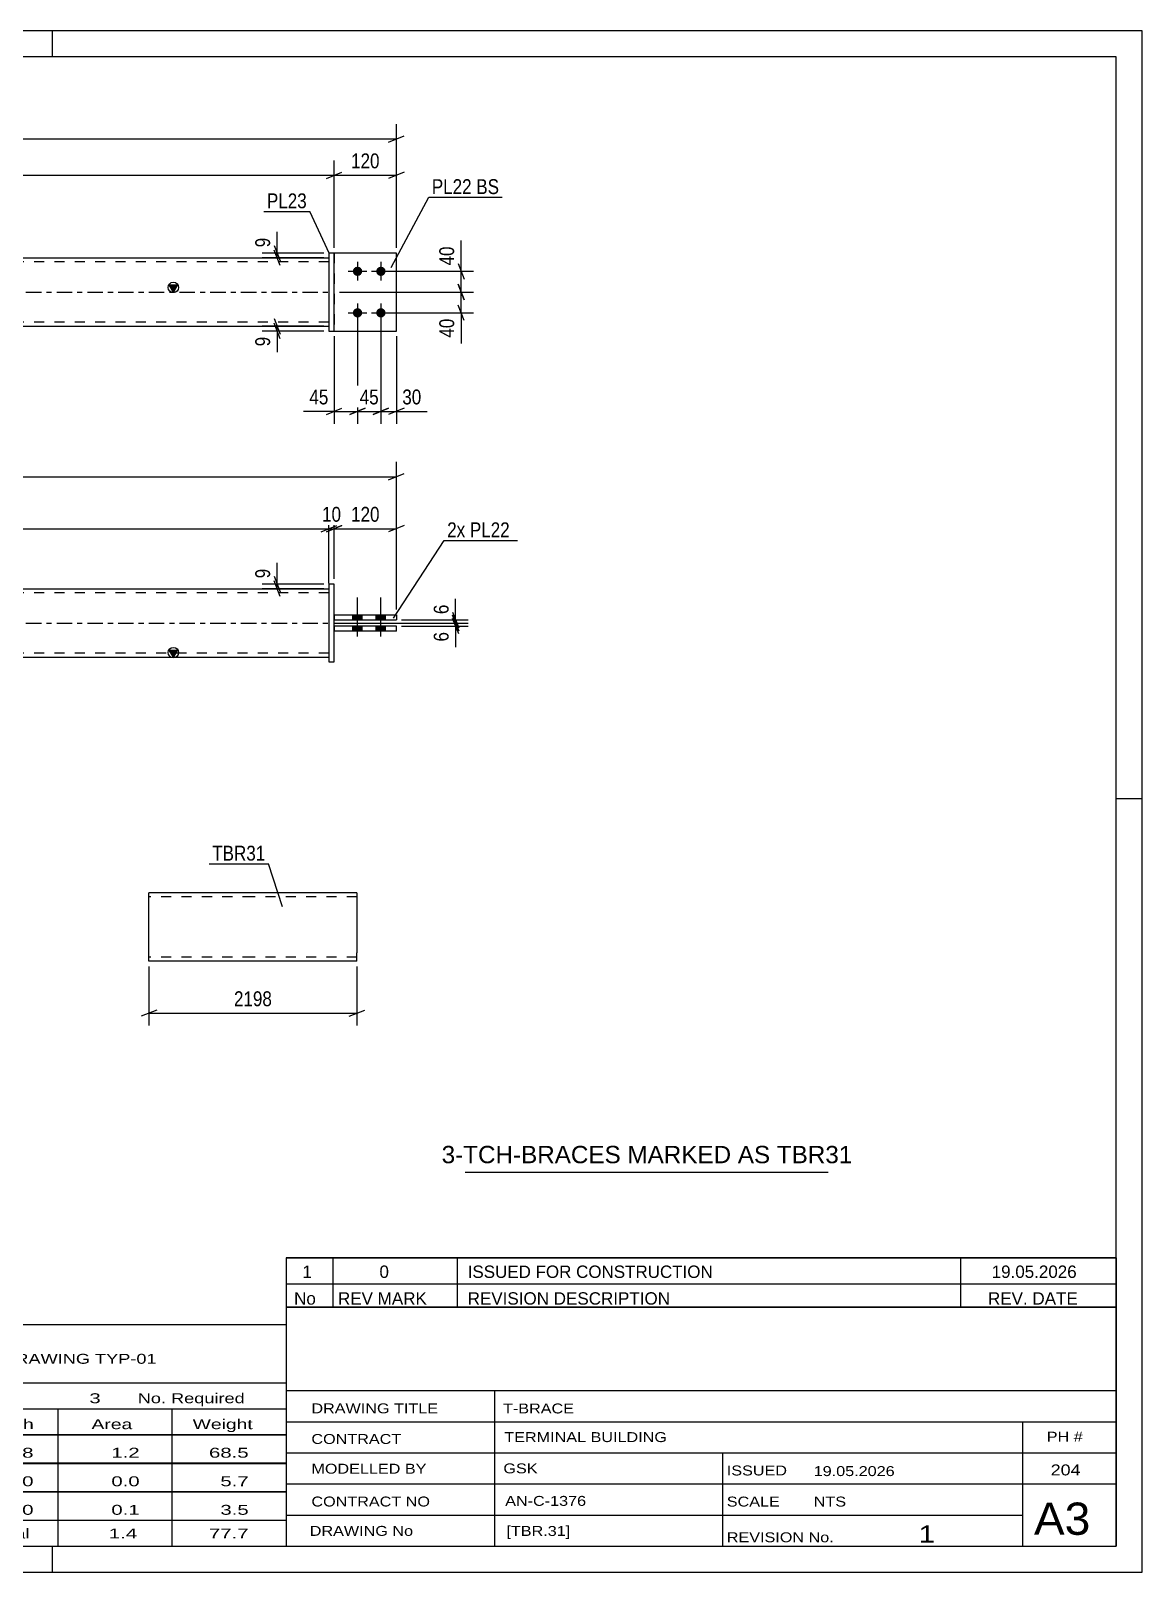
# Model space of a CAD drawing. Header units: millimetres. Extents: x 0 to 420, y 0 to 297.
# Drawn here: x 205.8 to 420, y 0 to 297 of the extents above; entities that cross this region are included whole.
import ezdxf

# ---------------------------------------------------------------- set-up
doc = ezdxf.new("R2010")
doc.units = ezdxf.units.MM
doc.linetypes.add('DXK_LINE_DOT2', pattern=[3.9198, 1.9599, -1.9599])
doc.linetypes.add('DXK_LINE_DOT3', pattern=[5.9187, 2.979, -0.9799, 0.9799, -0.9799])
doc.styles.add('Arial', font='arial.ttf', dxfattribs={"height": 0.2})
doc.styles.add('Arial Narrow', font='ARIALN.TTF', dxfattribs={"height": 0.2})

# ---------------------------------------------------------------- blocks, each defined once
blk = doc.blocks.new('Unknown-489683799-1163')
at = {"color": 5, "linetype": 'Continuous'}
for p, q in [((420, 297), (0, 297)), ((210, 292), (210, 297)), ((420, 0), (420, 297)), ((415, 292), (5, 292)), ((415, 5), (415, 292)), ((420, 149), (415, 149)), ((5, 5), (415, 5)), ((210, 0), (210, 5)), ((0, 0), (420, 0))]:
    blk.add_line(p, q, dxfattribs=at)
blk = doc.blocks.new('Unknown-489683799-3895')
at = {"color": 7, "linetype": 'Continuous'}
for p, q in [((255, 51.05), (255, 5)), ((255, 51.05), (415, 51.05)), ((415, 51), (415, 5)), ((255, 35), (415, 35)), ((295.14, 35), (295.14, 5)), ((255, 29), (415, 29)), ((397, 5.05), (397, 28.9)), ((255, 23), (415, 23)), ((339.14, 23), (339.14, 5)), ((255, 17), (415, 17)), ((255, 11), (397, 11)), ((255, 5), (415, 5))]:
    blk.add_line(p, q, dxfattribs=at)
at = {"color": 7, "style": 'Arial Narrow'}
for s, height, width, p in [('DRAWING TITLE', 1.9089, 1.425378, (259.88, 30.61)), ('T-BRACE', 1.909, 1.425378, (296.81, 30.59)), ('TERMINAL BUILDING', 1.9089, 1.425378, (297.06, 25.07)), ('CONTRACT', 1.909, 1.425378, (259.88, 24.71)), ('MODELLED BY', 1.9089, 1.425378, (259.88, 18.98)), ('GSK', 1.909, 1.425378, (296.88, 19.04)), ('ISSUED', 1.909, 1.425378, (339.94, 18.64)), ('19.05.2026', 1.909, 1.425378, (356.69, 18.52)), ('CONTRACT NO', 1.9089, 1.425378, (259.88, 12.66)), ('AN-C-1376', 1.909, 1.425378, (297.23, 12.78)), ('SCALE', 1.909, 1.425378, (339.94, 12.65)), ('A3', 6.204, 1.25, (399.14, 7.2)), ('DRAWING No', 1.909, 1.425378, (259.56, 7)), ('[TBR.31]', 1.909, 1.425378, (297.46, 6.99)), ('1', 3.34, 1.5, (376.91, 5.68)), ('REVISION No.', 1.9089, 1.425378, (339.94, 5.77))]:
    blk.add_text(s, height=height, dxfattribs=dict(at, width=width)).set_placement(p)
at = {"color": 7, "linetype": 'Continuous', "style": 'Arial Narrow'}
for s, height, width, p in [('PH #', 1.909, 1.43, (401.6, 25.15)), ('204', 2.1, 1.43, (402.37, 18.65)), ('NTS', 1.909, 1.425378, (356.7, 12.65))]:
    blk.add_text(s, height=height, dxfattribs=dict(at, width=width)).set_placement(p)
blk = doc.blocks.new('Unknown-489683799-3896')
at = {"color": 7, "linetype": 'Continuous'}
for p, q in [((95, 47.75), (255, 47.75)), ((95, 36.5), (95, 47.75)), ((255, 47.75), (255, 36.5)), ((95, 36.5), (255, 36.5)), ((95, 36.5), (95, 31.5)), ((255, 36.5), (255, 31.5)), ((95, 31.5), (255, 31.5)), ((95, 31.5), (95, 26.5)), ((119, 31.5), (119, 26.5)), ((154.5, 31.5), (154.5, 26.5)), ((180.5, 31.5), (180.5, 26.5)), ((193.5, 31.5), (193.5, 26.5)), ((211, 31.5), (211, 26.5)), ((233, 31.5), (233, 26.5)), ((255, 31.5), (255, 26.5)), ((95, 26.5), (255, 26.5)), ((95, 26.45), (95, 21.05)), ((95, 26.45), (255, 26.45)), ((119, 26.5), (119, 21)), ((154.5, 26.5), (154.5, 21)), ((180.5, 26.5), (180.5, 21)), ((193.5, 26.5), (193.5, 21)), ((211, 26.5), (211, 21)), ((233, 26.5), (233, 21)), ((255, 26.45), (255, 21.05)), ((95, 21.05), (255, 21.05)), ((95, 20.95), (95, 15.55)), ((95, 20.95), (255, 20.95)), ((119, 21), (119, 15.5)), ((154.5, 21), (154.5, 15.5)), ((180.5, 21), (180.5, 15.5)), ((193.5, 21), (193.5, 15.5)), ((211, 21), (211, 15.5)), ((233, 21), (233, 15.5)), ((255, 20.95), (255, 15.55)), ((95, 15.55), (255, 15.55)), ((95, 15.45), (95, 10.05)), ((95, 15.45), (255, 15.45)), ((119, 15.5), (119, 10)), ((154.5, 15.5), (154.5, 10)), ((180.5, 15.5), (180.5, 10)), ((193.5, 15.5), (193.5, 10)), ((211, 15.5), (211, 10)), ((233, 15.5), (233, 10)), ((255, 15.45), (255, 10.05)), ((95, 10.05), (255, 10.05)), ((95, 10), (255, 10)), ((95, 10), (95, 5)), ((211, 10), (211, 5)), ((233, 10), (233, 5)), ((255, 10), (255, 5)), ((95, 5), (255, 5))]:
    blk.add_line(p, q, dxfattribs=at)
at = {"color": 7, "style": 'Arial Narrow'}
for s, height, width, p in [('GENERAL NOTES & WELD DETAILS :', 2.8633, 1.4, (96.15, 40.06)), ('REFER TYP DRAWING TYP-01', 1.9089, 1.6, (179.7, 40.16)), ("MATERIAL LIST FOR ASSEMBLY MK'D", 1.9089, 1.6, (96.15, 32.56)), ('TBR31', 1.909, 1.794707, (188.68, 32.47)), ('3', 1.91, 1.794707, (217.08, 32.56)), ('No. Required', 1.9089, 1.6, (226.41, 32.56)), ('Mark', 1.909, 1.7, (96.34, 27.5)), ('Profile', 1.909, 1.7, (129.41, 27.5)), ('Material', 1.909, 1.7, (159.54, 27.56)), ('No.', 1.909, 1.7, (184.5, 27.56)), ('Length', 1.909, 1.7, (195, 27.56)), ('Area', 1.909, 1.7, (217.5, 27.56)), ('Weight', 1.909, 1.7, (237, 27.56))]:
    blk.add_text(s, height=height, dxfattribs=dict(at, width=width)).set_placement(p)
at = {"color": 7, "linetype": 'Continuous', "style": 'Arial Narrow'}
for s, height, width, p in [('TBR31', 1.909, 1.794707, (96.5, 22.06)), ('SHS132*8', 1.909, 1.794707, (121, 22.06)), ('E350', 1.909, 1.794707, (160.74, 22.06)), ('1', 1.91, 1.794707, (184.86, 22.06)), ('2198', 1.909, 1.794707, (197.58, 22.06)), ('1.2', 1.909, 1.794707, (221.32, 22.06)), ('68.5', 1.909, 1.794707, (240.14, 22.06)), ('PL22', 1.909, 1.794707, (96.5, 16.56)), ('PL10*120', 1.909, 1.794707, (121, 16.56)), ('E350', 1.909, 1.794707, (160.74, 16.56)), ('4', 1.91, 1.794707, (184.86, 16.56)), ('150', 1.909, 1.794707, (199.77, 16.56)), ('0.0', 1.909, 1.794707, (221.32, 16.56)), ('5.7', 1.909, 1.794707, (242.33, 16.56)), ('PL23', 1.909, 1.794707, (96.5, 11.06)), ('PL10*150', 1.909, 1.794707, (121, 11.06)), ('E350', 1.909, 1.794707, (160.74, 11.06)), ('2', 1.91, 1.794707, (184.86, 11.06)), ('150', 1.909, 1.794707, (199.77, 11.06)), ('0.1', 1.909, 1.794707, (221.32, 11.06)), ('3.5', 1.909, 1.794707, (242.33, 11.06)), ('Total', 1.909, 1.7, (197.33, 6.5)), ('1.4', 1.909, 1.794707, (220.83, 6.5)), ('77.7', 1.909, 1.794707, (240.14, 6.5))]:
    blk.add_text(s, height=height, dxfattribs=dict(at, width=width)).set_placement(p)
blk = doc.blocks.new('Unknown-489683799-3897')
at = {"color": 7, "linetype": 'Continuous'}
for p, q in [((255, 60.55), (415, 60.55)), ((415, 60.55), (255, 60.55)), ((255, 60.55), (255, 55.55)), ((264, 60.55), (264, 55.55)), ((288, 60.55), (288, 55.55)), ((385, 60.55), (385, 55.55)), ((415, 60.55), (415, 55.55)), ((255, 55.55), (415, 55.55)), ((255, 55.55), (255, 51.05)), ((255, 55.55), (415, 55.55)), ((264, 55.55), (264, 51.05)), ((288, 55.55), (288, 51.05)), ((385, 55.55), (385, 51.05)), ((415, 55.55), (415, 51.05)), ((415, 51.05), (255, 51.05))]:
    blk.add_line(p, q, dxfattribs=at)
at = {"color": 7, "linetype": 'Continuous', "style": 'Arial Narrow'}
for s, height, width, p in [('1', 2.39, 1.196471, (258.16, 56.7)), ('0', 2.39, 1.196471, (273, 56.7)), ('ISSUED FOR CONSTRUCTION', 2.3861, 1.196471, (290, 56.7)), ('19.05.2026', 2.386, 1.196471, (391, 56.7)), ('No', 2.386, 1.2, (256.54, 51.55)), ('REV MARK', 2.386, 1.2, (265, 51.55)), ('REVISION DESCRIPTION', 2.3861, 1.2, (290, 51.55)), ('REV. DATE', 2.386, 1.2, (390.28, 51.55))]:
    blk.add_text(s, height=height, dxfattribs=dict(at, width=width)).set_placement(p)
blk = doc.blocks.new('Unknown-489683799-3898')
at = {"color": 7, "linetype": 'Continuous'}
blk.add_line((289.5, 77.05), (359.5, 77.05), dxfattribs=at)
at = {"color": 7, "style": 'Arial'}
blk.add_text('3-TCH-BRACES MARKED AS TBR31', height=3.3428, dxfattribs=at).set_placement((284.99, 78.8))
blk = doc.blocks.new('Part-489683799-1456 - 1400')
at = {"color": 2, "linetype": 'Continuous'}
for p, q in [((264.27, 184.49), (264.27, 183.49)), ((264.27, 184.49), (276.27, 184.49)), ((276.27, 184.49), (276.27, 183.49)), ((264.27, 183.49), (276.27, 183.49))]:
    blk.add_line(p, q, dxfattribs=at)
blk = doc.blocks.new('Part-489683799-1476 - 1400')
at = {"linetype": 'Continuous'}
blk.add_hatch(color=2, dxfattribs=at).paths.add_polyline_path([(233.27, 176.29), (232.47, 177.69), (234.07, 177.69)])
at = {"color": 2, "linetype": 'Continuous'}
for p, q in [((87.17, 189.49), (175.17, 189.49)), ((175.27, 189.49), (263.27, 189.49)), ((87.17, 176.29), (175.17, 176.29)), ((175.27, 176.29), (263.27, 176.29)), ((233.27, 176.29), (232.47, 177.69)), ((232.47, 177.69), (234.07, 177.69)), ((234.07, 177.69), (233.27, 176.29))]:
    blk.add_line(p, q, dxfattribs=at)
at = {"color": 7, "linetype": 'DXK_LINE_DOT2'}
for p, q in [((87.17, 176.29), (87.17, 189.49)), ((175.17, 188.69), (87.17, 188.69)), ((263.27, 188.69), (175.27, 188.69)), ((263.27, 189.49), (263.27, 176.29)), ((175.17, 177.09), (87.17, 177.09)), ((263.27, 177.09), (175.27, 177.09))]:
    blk.add_line(p, q, dxfattribs=at)
at = {"color": 7, "linetype": 'DXK_LINE_DOT3'}
for p, q in [((87.17, 182.89), (175.17, 182.89)), ((175.27, 182.89), (263.27, 182.89))]:
    blk.add_line(p, q, dxfattribs=at)
at = {"color": 2, "linetype": 'Continuous'}
blk.add_circle((233.27, 177.19), 1, dxfattribs=at)
blk = doc.blocks.new('Bolt-489683799-1414 - 1400')
at = {"linetype": 'Continuous'}
for points in [[(269.67, 184.49), (267.87, 184.49), (267.87, 183.49), (269.67, 183.49)], [(269.67, 184.49), (267.87, 184.49), (267.87, 183.49), (269.67, 183.49)], [(274.17, 184.49), (272.37, 184.49), (272.37, 183.49), (274.17, 183.49)], [(274.17, 184.49), (272.37, 184.49), (272.37, 183.49), (274.17, 183.49)], [(269.67, 182.29), (267.87, 182.29), (267.87, 181.29), (269.67, 181.29)], [(269.67, 182.29), (267.87, 182.29), (267.87, 181.29), (269.67, 181.29)], [(274.17, 182.29), (272.37, 182.29), (272.37, 181.29), (274.17, 181.29)], [(274.17, 182.29), (272.37, 182.29), (272.37, 181.29), (274.17, 181.29)]]:
    blk.add_hatch(color=1, dxfattribs=at).paths.add_polyline_path(points)
at = {"color": 1, "linetype": 'Continuous'}
for p, q in [((268.77, 180.29), (268.77, 187.79)), ((268.77, 180.29), (268.77, 187.79)), ((273.27, 180.29), (273.27, 187.79)), ((273.27, 180.29), (273.27, 187.79)), ((267.87, 183.49), (267.87, 184.49)), ((267.87, 183.49), (267.87, 184.49)), ((269.67, 183.49), (269.67, 184.49)), ((269.67, 183.49), (269.67, 184.49)), ((272.37, 183.49), (272.37, 184.49)), ((272.37, 183.49), (272.37, 184.49)), ((274.17, 183.49), (274.17, 184.49)), ((274.17, 183.49), (274.17, 184.49)), ((267.87, 181.29), (267.87, 182.29)), ((267.87, 181.29), (267.87, 182.29)), ((269.67, 181.29), (269.67, 182.29)), ((269.67, 181.29), (269.67, 182.29)), ((272.37, 181.29), (272.37, 182.29)), ((272.37, 181.29), (272.37, 182.29)), ((274.17, 181.29), (274.17, 182.29)), ((274.17, 181.29), (274.17, 182.29))]:
    blk.add_line(p, q, dxfattribs=at)
blk = doc.blocks.new('Part-489683799-1451 - 1400')
at = {"color": 2, "linetype": 'Continuous'}
for p, q in [((264.27, 190.39), (263.27, 190.39)), ((263.27, 190.39), (263.27, 175.39)), ((264.27, 175.39), (264.27, 190.39)), ((263.27, 175.39), (264.27, 175.39))]:
    blk.add_line(p, q, dxfattribs=at)
blk = doc.blocks.new('Part-489683799-1461 - 1400')
at = {"color": 2, "linetype": 'Continuous'}
for p, q in [((276.27, 182.29), (264.27, 182.29)), ((264.27, 182.29), (264.27, 181.29)), ((276.27, 181.29), (264.27, 181.29)), ((276.27, 181.29), (276.27, 182.29))]:
    blk.add_line(p, q, dxfattribs=at)
blk = doc.blocks.new('Part-489683799-1747 - 1681')
at = {"linetype": 'Continuous'}
blk.add_hatch(color=2, dxfattribs=at).paths.add_polyline_path([(233.27, 246.66), (232.47, 248.06), (234.07, 248.06)])
at = {"color": 2, "linetype": 'Continuous'}
for p, q in [((87.17, 253.26), (175.17, 253.26)), ((175.27, 253.26), (263.27, 253.26)), ((233.27, 246.66), (232.47, 248.06)), ((232.47, 248.06), (234.07, 248.06)), ((234.07, 248.06), (233.27, 246.66)), ((87.17, 240.06), (175.17, 240.06)), ((175.27, 240.06), (263.27, 240.06))]:
    blk.add_line(p, q, dxfattribs=at)
at = {"color": 7, "linetype": 'DXK_LINE_DOT2'}
for p, q in [((87.17, 253.26), (87.17, 240.06)), ((175.17, 252.46), (87.17, 252.46)), ((263.27, 252.46), (175.27, 252.46)), ((263.27, 253.26), (263.27, 240.06)), ((175.17, 240.86), (87.17, 240.86)), ((263.27, 240.86), (175.27, 240.86))]:
    blk.add_line(p, q, dxfattribs=at)
at = {"color": 7, "linetype": 'DXK_LINE_DOT3'}
for p, q in [((87.17, 246.66), (175.17, 246.66)), ((175.27, 246.66), (263.27, 246.66))]:
    blk.add_line(p, q, dxfattribs=at)
at = {"color": 2, "linetype": 'Continuous'}
blk.add_circle((233.27, 247.56), 1, dxfattribs=at)
blk = doc.blocks.new('Bolt-489683799-1686 - 1681')
at = {"linetype": 'Continuous'}
for points in [[(268.77, 251.56, -1), (268.77, 249.76, -1)], [(273.27, 251.56, -1), (273.27, 249.76, -1)], [(268.77, 243.56, -1), (268.77, 241.76, -1)], [(273.27, 243.56, -1), (273.27, 241.76, -1)]]:
    blk.add_hatch(color=1, dxfattribs=at).paths.add_polyline_path(points)
at = {"color": 1, "linetype": 'Continuous'}
for p, q in [((268.77, 252.46), (268.77, 248.86)), ((273.27, 252.46), (273.27, 248.86)), ((266.97, 250.66), (270.57, 250.66)), ((271.47, 250.66), (275.07, 250.66)), ((268.77, 244.46), (268.77, 240.86)), ((273.27, 244.46), (273.27, 240.86)), ((266.97, 242.66), (270.57, 242.66)), ((271.47, 242.66), (275.07, 242.66))]:
    blk.add_line(p, q, dxfattribs=at)
blk = doc.blocks.new('Part-489683799-1712 - 1681')
at = {"color": 2, "linetype": 'Continuous'}
for p, q in [((264.27, 254.16), (263.27, 254.16)), ((263.27, 254.16), (263.27, 239.16)), ((264.27, 239.16), (264.27, 254.16)), ((263.27, 239.16), (264.27, 239.16))]:
    blk.add_line(p, q, dxfattribs=at)
blk = doc.blocks.new('Part-489683799-1737 - 1681')
at = {"color": 2, "linetype": 'Continuous'}
for p, q in [((276.27, 254.16), (264.27, 254.16)), ((276.27, 239.16), (276.27, 254.16)), ((264.27, 239.16), (276.27, 239.16))]:
    blk.add_line(p, q, dxfattribs=at)
at = {"color": 7, "linetype": 'DXK_LINE_DOT2'}
blk.add_line((264.27, 254.16), (264.27, 239.16), dxfattribs=at)
blk = doc.blocks.new('Part-489683799-1742 - 1681')
at = {"color": 7, "linetype": 'DXK_LINE_DOT2'}
for p, q in [((276.27, 254.16), (264.27, 254.16)), ((264.27, 254.16), (264.27, 239.16)), ((276.27, 239.16), (276.27, 254.16)), ((264.27, 239.16), (276.27, 239.16))]:
    blk.add_line(p, q, dxfattribs=at)
blk = doc.blocks.new('Part-489683799-2300 - 2292')
at = {"color": 2, "linetype": 'Continuous'}
for p, q in [((248.56, 130.91), (228.56, 130.91)), ((228.56, 119.31), (228.56, 130.91)), ((268.66, 130.91), (248.66, 130.91)), ((268.66, 130.91), (268.66, 129.93)), ((268.66, 129.93), (268.66, 119.31)), ((228.56, 117.71), (228.56, 119.31)), ((268.66, 117.71), (268.66, 119.31)), ((248.56, 117.71), (228.56, 117.71)), ((268.66, 117.71), (248.66, 117.71))]:
    blk.add_line(p, q, dxfattribs=at)
at = {"color": 7, "linetype": 'DXK_LINE_DOT2'}
for p, q in [((268.66, 130.79), (268.66, 129.31)), ((248.56, 130.11), (228.56, 130.11)), ((268.66, 130.11), (248.66, 130.11)), ((228.56, 117.84), (228.56, 119.31)), ((268.66, 118.58), (268.66, 119.01)), ((228.56, 118.51), (228.56, 118.58)), ((248.56, 118.51), (228.56, 118.51)), ((268.66, 118.51), (248.66, 118.51)), ((268.66, 118.51), (268.66, 118.58))]:
    blk.add_line(p, q, dxfattribs=at)
blk = doc.blocks.new('StraightDimension-489683799-1602 - 1400')
at = {"color": 7, "linetype": 'Continuous'}
for p, q in [((287.07, 184.39), (288.27, 181.39)), ((264.27, 182.89), (290.07, 182.89)), ((277.27, 182.29), (290.07, 182.29)), ((288.27, 180.79), (287.07, 183.79)), ((287.67, 182.29), (287.67, 182.89))]:
    blk.add_line(p, q, dxfattribs=at)
at = {"color": 0}
blk.add_wipeout([(286.92, 181.76), (282.72, 181.76), (282.72, 178.73), (286.92, 178.73)], dxfattribs=at)
at = {"color": 7, "linetype": 'Continuous'}
blk.add_line((287.67, 182.29), (287.67, 178.21), dxfattribs=at)
blk.add_line((287.67, 182.29), (287.67, 178.21), dxfattribs=at)
at = {"color": 3, "style": 'Arial Narrow'}
blk.add_text('6', height=2.86, rotation=90.0002, dxfattribs=at).set_placement((286.32, 179.33))
blk = doc.blocks.new('StraightDimension-489683799-1501 - 1400')
at = {"color": 7, "linetype": 'Continuous'}
for p, q in [((264.27, 191.39), (264.27, 203.91)), ((276.27, 185.49), (276.27, 203.91)), ((262.77, 200.46), (265.77, 201.66)), ((264.27, 201.06), (276.27, 201.06)), ((277.77, 201.66), (274.77, 200.46))]:
    blk.add_line(p, q, dxfattribs=at)
at = {"color": 0}
blk.add_wipeout([(273.61, 201.81), (273.61, 206.01), (266.93, 206.01), (266.93, 201.81)], dxfattribs=at)
at = {"color": 3, "style": 'Arial Narrow'}
blk.add_text('120', height=2.863, dxfattribs=at).set_placement((267.53, 202.41))
blk = doc.blocks.new('StraightDimension-489683799-1517 - 1400')
at = {"color": 7, "linetype": 'Continuous'}
for p, q in [((87.17, 190.49), (87.17, 203.91)), ((263.27, 190.49), (263.27, 203.91)), ((88.67, 201.66), (85.67, 200.46)), ((87.17, 201.06), (263.27, 201.06)), ((261.77, 200.46), (264.77, 201.66))]:
    blk.add_line(p, q, dxfattribs=at)
at = {"color": 0}
blk.add_wipeout([(179.48, 201.81), (179.48, 206.01), (170.97, 206.01), (170.97, 201.81)], dxfattribs=at)
at = {"color": 3, "style": 'Arial Narrow'}
blk.add_text('2198', height=2.863, dxfattribs=at).set_placement((171.57, 202.41))
blk = doc.blocks.new('StraightDimension-489683799-1547 - 1400')
at = {"color": 7, "linetype": 'Continuous'}
for p, q in [((263.27, 190.49), (263.27, 203.91)), ((264.27, 191.39), (264.27, 203.91)), ((261.77, 200.46), (264.77, 201.66)), ((265.77, 201.66), (262.77, 200.46)), ((263.27, 201.06), (264.27, 201.06))]:
    blk.add_line(p, q, dxfattribs=at)
at = {"color": 0}
blk.add_wipeout([(266.2, 201.81), (266.2, 206.01), (261.34, 206.01), (261.34, 201.81)], dxfattribs=at)
at = {"color": 3, "style": 'Arial Narrow'}
blk.add_text('10', height=2.863, dxfattribs=at).set_placement((261.94, 202.41))
blk = doc.blocks.new('StraightDimension-489683799-1591 - 1400')
at = {"color": 7, "linetype": 'Continuous'}
for p, q in [((74.17, 185.49), (74.17, 213.93)), ((276.27, 185.49), (276.27, 213.93)), ((75.67, 211.68), (72.67, 210.48)), ((74.17, 211.08), (276.27, 211.08)), ((274.77, 210.48), (277.77, 211.68))]:
    blk.add_line(p, q, dxfattribs=at)
at = {"color": 0}
blk.add_wipeout([(179.48, 211.83), (179.48, 216.03), (170.97, 216.03), (170.97, 211.83)], dxfattribs=at)
at = {"color": 3, "style": 'Arial Narrow'}
blk.add_text('2458', height=2.863, dxfattribs=at).set_placement((171.57, 212.43))
blk = doc.blocks.new('StraightDimension-489683799-1618 - 1400')
at = {"color": 7, "linetype": 'Continuous'}
for p, q in [((287.07, 184.99), (288.27, 181.99)), ((288.27, 181.39), (287.07, 184.39)), ((264.27, 182.89), (290.07, 182.89)), ((277.27, 183.49), (290.07, 183.49)), ((287.67, 182.89), (287.67, 183.49))]:
    blk.add_line(p, q, dxfattribs=at)
at = {"color": 0}
blk.add_wipeout([(286.92, 187.04), (282.72, 187.04), (282.72, 184.01), (286.92, 184.01)], dxfattribs=at)
at = {"color": 7, "linetype": 'Continuous'}
blk.add_line((287.67, 183.49), (287.67, 187.56), dxfattribs=at)
blk.add_line((287.67, 183.49), (287.67, 187.56), dxfattribs=at)
at = {"color": 3, "style": 'Arial Narrow'}
blk.add_text('6', height=2.86, rotation=90.0002, dxfattribs=at).set_placement((286.32, 184.61))
blk = doc.blocks.new('StraightDimension-489683799-1635 - 1400')
at = {"color": 7, "linetype": 'Continuous'}
for p, q in [((262.27, 190.39), (250.42, 190.39)), ((252.67, 191.89), (253.87, 188.89)), ((253.87, 187.99), (252.67, 190.99)), ((253.27, 189.49), (253.27, 190.39)), ((262.27, 189.49), (250.42, 189.49))]:
    blk.add_line(p, q, dxfattribs=at)
at = {"color": 0}
blk.add_wipeout([(252.52, 193.94), (248.32, 193.94), (248.32, 190.91), (252.52, 190.91)], dxfattribs=at)
at = {"color": 7, "linetype": 'Continuous'}
blk.add_line((253.27, 190.39), (253.27, 194.46), dxfattribs=at)
blk.add_line((253.27, 190.39), (253.27, 194.46), dxfattribs=at)
at = {"color": 3, "style": 'Arial Narrow'}
blk.add_text('9', height=2.86, rotation=90.0002, dxfattribs=at).set_placement((251.92, 191.51))
blk = doc.blocks.new('StraightDimension-489683799-2738 - 1681')
at = {"color": 7, "linetype": 'Continuous'}
for p, q in [((252.67, 255.66), (253.87, 252.66)), ((262.27, 254.16), (250.42, 254.16)), ((262.27, 253.26), (250.42, 253.26)), ((253.87, 251.76), (252.67, 254.76)), ((253.27, 253.26), (253.27, 254.16))]:
    blk.add_line(p, q, dxfattribs=at)
at = {"color": 0}
blk.add_wipeout([(252.52, 257.72), (248.32, 257.72), (248.32, 254.69), (252.52, 254.69)], dxfattribs=at)
at = {"color": 7, "linetype": 'Continuous'}
blk.add_line((253.27, 254.16), (253.27, 258.24), dxfattribs=at)
blk.add_line((253.27, 254.16), (253.27, 258.24), dxfattribs=at)
at = {"color": 3, "style": 'Arial Narrow'}
blk.add_text('9', height=2.86, rotation=90.0002, dxfattribs=at).set_placement((251.92, 255.29))
blk = doc.blocks.new('StraightDimension-489683799-1750 - 1681')
at = {"color": 7, "linetype": 'Continuous'}
for p, q in [((268.77, 241.66), (268.77, 221.27)), ((264.27, 238.16), (264.27, 221.27)), ((262.77, 223.07), (265.77, 224.27)), ((264.27, 223.67), (268.77, 223.67)), ((270.27, 224.27), (267.27, 223.07))]:
    blk.add_line(p, q, dxfattribs=at)
at = {"color": 0}
blk.add_wipeout([(263.75, 224.42), (263.75, 228.62), (258.89, 228.62), (258.89, 224.42)], dxfattribs=at)
at = {"color": 7, "linetype": 'Continuous'}
blk.add_line((264.27, 223.67), (258.37, 223.67), dxfattribs=at)
blk.add_line((264.27, 223.67), (258.37, 223.67), dxfattribs=at)
at = {"color": 3, "style": 'Arial Narrow'}
blk.add_text('45', height=2.863, dxfattribs=at).set_placement((259.49, 225.02))
blk = doc.blocks.new('StraightDimension-489683799-1772 - 1681')
at = {"color": 7, "linetype": 'Continuous'}
for p, q in [((268.77, 241.66), (268.77, 221.27)), ((273.27, 241.66), (273.27, 221.27)), ((267.27, 223.07), (270.27, 224.27)), ((268.77, 223.67), (273.27, 223.67)), ((274.77, 224.27), (271.77, 223.07))]:
    blk.add_line(p, q, dxfattribs=at)
at = {"color": 0}
blk.add_wipeout([(273.45, 224.42), (273.45, 228.62), (268.59, 228.62), (268.59, 224.42)], dxfattribs=at)
at = {"color": 3, "style": 'Arial Narrow'}
blk.add_text('45', height=2.863, dxfattribs=at).set_placement((269.19, 225.02))
blk = doc.blocks.new('StraightDimension-489683799-2731 - 1681')
at = {"color": 7, "linetype": 'Continuous'}
for p, q in [((252.67, 241.56), (253.87, 238.56)), ((253.87, 237.66), (252.67, 240.66)), ((262.27, 240.06), (250.42, 240.06)), ((262.27, 239.16), (250.42, 239.16)), ((253.27, 239.16), (253.27, 240.06))]:
    blk.add_line(p, q, dxfattribs=at)
at = {"color": 0}
blk.add_wipeout([(252.52, 238.64), (248.32, 238.64), (248.32, 235.61), (252.52, 235.61)], dxfattribs=at)
at = {"color": 7, "linetype": 'Continuous'}
blk.add_line((253.27, 239.16), (253.27, 235.08), dxfattribs=at)
blk.add_line((253.27, 239.16), (253.27, 235.08), dxfattribs=at)
at = {"color": 3, "style": 'Arial Narrow'}
blk.add_text('9', height=2.86, rotation=90.0002, dxfattribs=at).set_placement((251.92, 236.21))
blk = doc.blocks.new('StraightDimension-489683799-1788 - 1681')
at = {"color": 7, "linetype": 'Continuous'}
for p, q in [((273.27, 241.66), (273.27, 221.27)), ((276.27, 238.16), (276.27, 221.27)), ((271.77, 223.07), (274.77, 224.27)), ((273.27, 223.67), (276.27, 223.67)), ((277.77, 224.27), (274.77, 223.07))]:
    blk.add_line(p, q, dxfattribs=at)
at = {"color": 0}
blk.add_wipeout([(281.65, 224.42), (281.65, 228.62), (276.8, 228.62), (276.8, 224.42)], dxfattribs=at)
at = {"color": 7, "linetype": 'Continuous'}
blk.add_line((276.27, 223.67), (282.18, 223.67), dxfattribs=at)
blk.add_line((276.27, 223.67), (282.18, 223.67), dxfattribs=at)
at = {"color": 3, "style": 'Arial Narrow'}
blk.add_text('30', height=2.863, dxfattribs=at).set_placement((277.4, 225.02))
blk = doc.blocks.new('StraightDimension-489683799-1808 - 1681')
at = {"color": 7, "linetype": 'Continuous'}
for p, q in [((265.27, 246.66), (291.14, 246.66)), ((288.14, 248.16), (289.34, 245.16)), ((288.74, 242.66), (288.74, 246.66)), ((289.34, 241.16), (288.14, 244.16)), ((274.27, 242.66), (291.14, 242.66))]:
    blk.add_line(p, q, dxfattribs=at)
at = {"color": 0}
blk.add_wipeout([(287.99, 242.14), (283.79, 242.14), (283.79, 237.28), (287.99, 237.28)], dxfattribs=at)
at = {"color": 7, "linetype": 'Continuous'}
blk.add_line((288.74, 242.66), (288.74, 236.76), dxfattribs=at)
blk.add_line((288.74, 242.66), (288.74, 236.76), dxfattribs=at)
at = {"color": 3, "style": 'Arial Narrow'}
blk.add_text('40', height=2.863, rotation=90.0002, dxfattribs=at).set_placement((287.39, 237.88))
blk = doc.blocks.new('StraightDimension-489683799-1817 - 1681')
at = {"color": 7, "linetype": 'Continuous'}
for p, q in [((274.27, 250.66), (291.14, 250.66)), ((288.14, 252.16), (289.34, 249.16)), ((288.74, 246.66), (288.74, 250.66)), ((265.27, 246.66), (291.14, 246.66)), ((289.34, 245.16), (288.14, 248.16))]:
    blk.add_line(p, q, dxfattribs=at)
at = {"color": 0}
blk.add_wipeout([(287.99, 256.04), (283.79, 256.04), (283.79, 251.19), (287.99, 251.19)], dxfattribs=at)
at = {"color": 7, "linetype": 'Continuous'}
blk.add_line((288.74, 250.66), (288.74, 256.57), dxfattribs=at)
blk.add_line((288.74, 250.66), (288.74, 256.57), dxfattribs=at)
at = {"color": 3, "style": 'Arial Narrow'}
blk.add_text('40', height=2.863, rotation=90.0002, dxfattribs=at).set_placement((287.39, 251.79))
blk = doc.blocks.new('StraightDimension-489683799-1932 - 1681')
at = {"color": 7, "linetype": 'Continuous'}
for p, q in [((75.67, 276.76), (72.67, 275.56)), ((74.17, 255.16), (74.17, 279.01)), ((274.77, 275.56), (277.77, 276.76)), ((276.27, 255.16), (276.27, 279.01)), ((74.17, 276.16), (276.27, 276.16))]:
    blk.add_line(p, q, dxfattribs=at)
at = {"color": 0}
blk.add_wipeout([(179.48, 276.91), (179.48, 281.11), (170.97, 281.11), (170.97, 276.91)], dxfattribs=at)
at = {"color": 3, "style": 'Arial Narrow'}
blk.add_text('2458', height=2.863, dxfattribs=at).set_placement((171.57, 277.51))
blk = doc.blocks.new('StraightDimension-489683799-1974 - 1681')
at = {"color": 7, "linetype": 'Continuous'}
for p, q in [((86.17, 255.16), (86.17, 272.01)), ((264.27, 255.16), (264.27, 272.01)), ((87.67, 269.76), (84.67, 268.56)), ((86.17, 269.16), (264.27, 269.16)), ((262.77, 268.56), (265.77, 269.76))]:
    blk.add_line(p, q, dxfattribs=at)
at = {"color": 0}
blk.add_wipeout([(179.48, 269.91), (179.48, 274.11), (170.97, 274.11), (170.97, 269.91)], dxfattribs=at)
at = {"color": 3, "style": 'Arial Narrow'}
blk.add_text('2218', height=2.863, dxfattribs=at).set_placement((171.57, 270.51))
blk = doc.blocks.new('StraightDimension-489683799-1999 - 1681')
at = {"color": 7, "linetype": 'Continuous'}
for p, q in [((264.27, 255.16), (264.27, 272.01)), ((276.27, 255.16), (276.27, 272.01)), ((262.77, 268.56), (265.77, 269.76)), ((264.27, 269.16), (276.27, 269.16)), ((277.77, 269.76), (274.77, 268.56))]:
    blk.add_line(p, q, dxfattribs=at)
at = {"color": 0}
blk.add_wipeout([(273.61, 269.91), (273.61, 274.11), (266.93, 274.11), (266.93, 269.91)], dxfattribs=at)
at = {"color": 3, "style": 'Arial Narrow'}
blk.add_text('120', height=2.863, dxfattribs=at).set_placement((267.53, 270.51))
blk = doc.blocks.new('StraightDimension-489683799-2304 - 2292')
at = {"color": 7, "linetype": 'Continuous'}
for p, q in [((228.56, 116.71), (228.56, 105.31)), ((268.66, 116.71), (268.66, 105.31)), ((230.06, 108.31), (227.06, 107.11)), ((228.56, 107.71), (268.66, 107.71)), ((267.16, 107.11), (270.16, 108.31))]:
    blk.add_line(p, q, dxfattribs=at)
at = {"color": 0}
blk.add_wipeout([(252.87, 108.46), (252.87, 112.66), (244.36, 112.66), (244.36, 108.46)], dxfattribs=at)
at = {"color": 3, "style": 'Arial Narrow'}
blk.add_text('2198', height=2.863, dxfattribs=at).set_placement((244.96, 109.06))
blk = doc.blocks.new('MarkSet-489683799-1672 - 1400')
at = {"color": 0}
blk.add_wipeout([(289.53, 199.42), (289.53, 202.42), (286.05, 202.42), (286.05, 199.42)], dxfattribs=at)
blk.add_wipeout([(289.53, 199.42), (289.53, 202.42), (286.05, 202.42), (286.05, 199.42)], dxfattribs=at)
at = {"color": 30, "linetype": 'Continuous'}
blk.add_line((275.73, 183.83), (285.45, 198.82), dxfattribs=at)
at = {"color": 0}
blk.add_wipeout([(298.1, 199.42), (298.1, 202.42), (290.43, 202.42), (290.43, 199.42)], dxfattribs=at)
blk.add_wipeout([(298.1, 199.42), (298.1, 202.42), (290.43, 202.42), (290.43, 199.42)], dxfattribs=at)
at = {"color": 30, "linetype": 'Continuous'}
blk.add_line((285.45, 198.82), (299.6, 198.82), dxfattribs=at)
at = {"color": 3, "style": 'Arial Narrow'}
for s, p in [('2x', (286.05, 199.42)), ('PL22', (290.43, 199.42))]:
    blk.add_text(s, height=2.863, dxfattribs=at).set_placement(p)
blk = doc.blocks.new('Mark-489683799-1708 - 1681')
at = {"color": 0}
blk.add_wipeout([(258.99, 262.81), (258.99, 265.81), (251.31, 265.81), (251.31, 262.81)], dxfattribs=at)
blk.add_wipeout([(258.99, 262.81), (258.99, 265.81), (251.31, 265.81), (251.31, 262.81)], dxfattribs=at)
at = {"color": 30, "linetype": 'Continuous'}
for p in [(250.71, 262.21), (263.37, 254.06)]:
    blk.add_line(p, (259.59, 262.21), dxfattribs=at)
at = {"color": 3, "style": 'Arial Narrow'}
blk.add_text('PL23', height=2.863, dxfattribs=at).set_placement((251.31, 262.81))
blk = doc.blocks.new('MarkSet-489683799-2037 - 1681')
at = {"color": 0}
blk.add_wipeout([(290.76, 265.55), (290.76, 268.55), (283.09, 268.55), (283.09, 265.55)], dxfattribs=at)
blk.add_wipeout([(290.76, 265.55), (290.76, 268.55), (283.09, 268.55), (283.09, 265.55)], dxfattribs=at)
at = {"color": 30, "linetype": 'Continuous'}
blk.add_line((275.22, 251.42), (282.49, 264.95), dxfattribs=at)
at = {"color": 0}
blk.add_wipeout([(296.04, 265.55), (296.04, 268.55), (291.66, 268.55), (291.66, 265.55)], dxfattribs=at)
blk.add_wipeout([(296.04, 265.55), (296.04, 268.55), (291.66, 268.55), (291.66, 265.55)], dxfattribs=at)
at = {"color": 30, "linetype": 'Continuous'}
blk.add_line((282.49, 264.95), (296.64, 264.95), dxfattribs=at)
at = {"color": 3, "style": 'Arial Narrow'}
for s, p in [('PL22', (283.09, 265.55)), ('BS', (291.66, 265.55))]:
    blk.add_text(s, height=2.863, dxfattribs=at).set_placement(p)
blk = doc.blocks.new('Mark-489683799-2296 - 2292')
at = {"color": 0}
blk.add_wipeout([(251, 137.11), (251, 140.11), (240.77, 140.11), (240.77, 137.11)], dxfattribs=at)
blk.add_wipeout([(251, 137.11), (251, 140.11), (240.77, 140.11), (240.77, 137.11)], dxfattribs=at)
at = {"color": 30, "linetype": 'Continuous'}
for p in [(240.17, 136.51), (254.3, 128.2)]:
    blk.add_line(p, (251.6, 136.51), dxfattribs=at)
at = {"color": 3, "style": 'Arial Narrow'}
blk.add_text('TBR31', height=2.863, dxfattribs=at).set_placement((240.77, 137.11))

msp = doc.modelspace()

# ---------------------------------------------------------------- block references
for name in ['Unknown-489683799-1163', 'Part-489683799-1747 - 1681', 'Part-489683799-1712 - 1681', 'Part-489683799-1737 - 1681', 'Part-489683799-1742 - 1681', 'Bolt-489683799-1686 - 1681', 'Part-489683799-1451 - 1400', 'Part-489683799-1476 - 1400', 'Bolt-489683799-1414 - 1400', 'Part-489683799-1456 - 1400', 'Part-489683799-1461 - 1400', 'Part-489683799-2300 - 2292', 'Unknown-489683799-3898', 'Unknown-489683799-3897', 'Unknown-489683799-3895', 'Unknown-489683799-3896']:
    msp.add_blockref(name, (0, 0))

# ---------------------------------------------------------------- next in the draw order: block references
for name in ['StraightDimension-489683799-2738 - 1681', 'StraightDimension-489683799-1750 - 1681', 'StraightDimension-489683799-1602 - 1400', 'Mark-489683799-2296 - 2292', 'StraightDimension-489683799-2304 - 2292']:
    msp.add_blockref(name, (0, 0))

# ---------------------------------------------------------------- next in the draw order: block references
for name in ['StraightDimension-489683799-2731 - 1681', 'StraightDimension-489683799-1772 - 1681', 'StraightDimension-489683799-1501 - 1400']:
    msp.add_blockref(name, (0, 0))

# ---------------------------------------------------------------- next in the draw order: block references
for name in ['StraightDimension-489683799-1788 - 1681', 'StraightDimension-489683799-1517 - 1400']:
    msp.add_blockref(name, (0, 0))

# ---------------------------------------------------------------- next in the draw order: block references
for name in ['StraightDimension-489683799-1808 - 1681', 'StraightDimension-489683799-1547 - 1400']:
    msp.add_blockref(name, (0, 0))

# ---------------------------------------------------------------- next in the draw order: block references
for name in ['StraightDimension-489683799-1817 - 1681', 'StraightDimension-489683799-1591 - 1400']:
    msp.add_blockref(name, (0, 0))

# ---------------------------------------------------------------- next in the draw order: block references
for name in ['StraightDimension-489683799-1932 - 1681', 'StraightDimension-489683799-1635 - 1400', 'StraightDimension-489683799-1618 - 1400']:
    msp.add_blockref(name, (0, 0))

# ---------------------------------------------------------------- next in the draw order: block references
for name in ['StraightDimension-489683799-1974 - 1681', 'MarkSet-489683799-1672 - 1400']:
    msp.add_blockref(name, (0, 0))

# ---------------------------------------------------------------- next in the draw order: block references
msp.add_blockref('StraightDimension-489683799-1999 - 1681', (0, 0))

# ---------------------------------------------------------------- next in the draw order: block references
for name in ['MarkSet-489683799-2037 - 1681', 'Mark-489683799-1708 - 1681']:
    msp.add_blockref(name, (0, 0))

doc.saveas('drawing.dxf')
